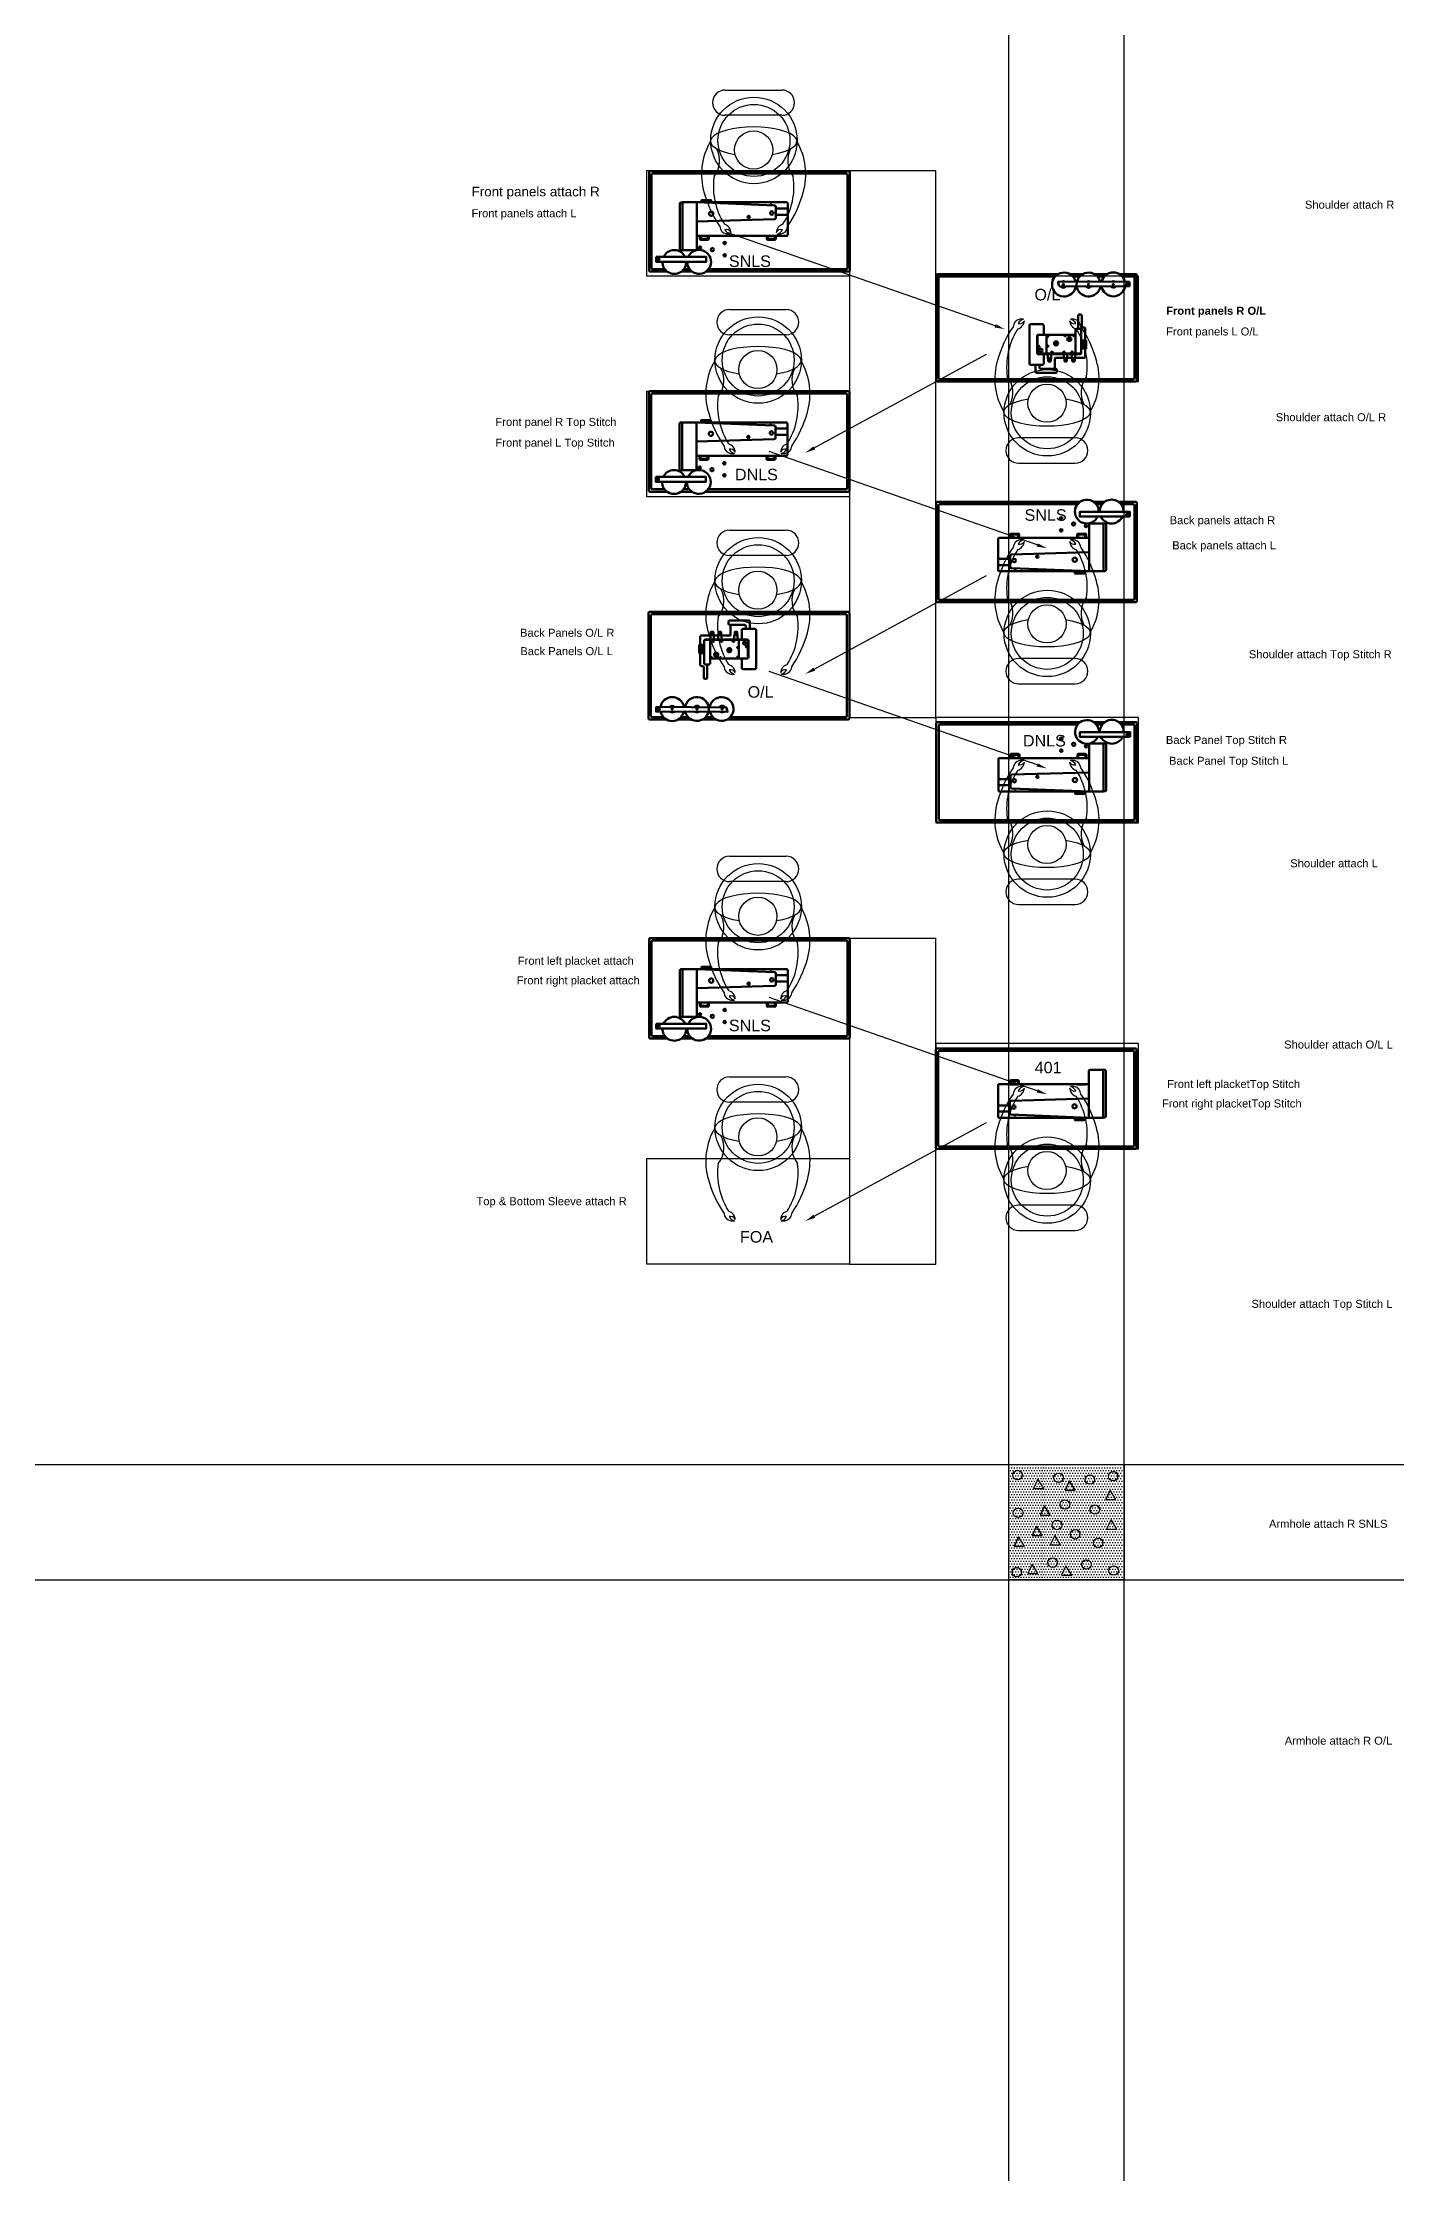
# Model space of a CAD drawing. Header units: feet. Extents: x 200 to 992, y 45 to 257.
# Drawn here: x 307.54 to 331.05, y 162.11 to 199.1 of the extents above; entities that cross this region are included whole.
import ezdxf

# ---------------------------------------------------------------- set-up
doc = ezdxf.new("R2010")
doc.units = ezdxf.units.FT
doc.header["$MEASUREMENT"] = 0
for name, color, linetype in [('401', 157, 'Continuous'), ('assembly operations', 80, 'Continuous'), ('beampillar', 80, 'Continuous'), ('hatch pillar', 20, 'Continuous'), ('machines', 21, 'Continuous'), ('ol mc', 190, 'Continuous'), ('prep side', 220, 'Continuous'), ('shank', 77, 'Continuous')]:
    doc.layers.add(name, color=color, linetype=linetype)
doc.styles.get("Standard").update_dxf_attribs({"font": 'arial.ttf'})

# ---------------------------------------------------------------- blocks, each defined once
blk = doc.blocks.new('Arrow')
at = {"linetype": 'ByBlock', "lineweight": -2}
blk.add_lwpolyline([(19.992, 74.917), (15.339, 76.537)], dxfattribs=at)
blk.add_solid([(20.002, 74.945), (20.162, 74.858), (19.982, 74.889)])
blk = doc.blocks.new('arrow 2')
at = {"linetype": 'ByBlock', "lineweight": -2}
blk.add_lwpolyline([(16.121, 72.812), (19.11, 74.436)], dxfattribs=at)
blk.add_solid([(16.136, 72.785), (15.963, 72.726), (16.107, 72.838)])
blk = doc.blocks.new('snls block')
at = {"layer": 'machines', "linetype": 'ByBlock', "lineweight": 100}
for p, q in [((54.586, 84.152), (54.586, 84.133)), ((54.586, 84.152), (54.605, 84.152)), ((54.607, 84.133), (54.605, 84.152)), ((54.888, 84.077), (54.681, 84.077)), ((54.889, 83.97), (54.681, 83.97)), ((53.361, 83.553), (53.361, 83.605)), ((53.361, 83.605), (53.517, 83.605)), ((53.378, 83.57), (53.378, 83.605)), ((53.501, 83.605), (53.501, 83.57)), ((53.517, 83.605), (53.517, 83.553)), ((54.524, 83.553), (54.524, 83.605)), ((54.524, 83.605), (54.681, 83.605)), ((54.541, 83.57), (54.541, 83.605)), ((54.664, 83.605), (54.664, 83.57)), ((54.681, 83.605), (54.681, 83.553)), ((53.497, 83.533), (53.382, 83.533)), ((53.48, 83.549), (53.398, 83.549)), ((54.66, 83.533), (54.545, 83.533)), ((54.643, 83.549), (54.562, 83.549))]:
    blk.add_line(p, q, dxfattribs=at)
for points in [[(53.469, 82.981), (55.947, 82.981, 0.414214), (55.968, 83.002), (55.968, 84.703, 0.414214), (55.947, 84.724), (52.502, 84.724, 0.414214), (52.482, 84.703), (52.482, 83.002, 0.414214), (52.502, 82.981), (52.798, 82.981)], [(53.513, 83.023), (55.905, 83.023, 0.414214), (55.926, 83.043), (55.926, 84.662, 0.414214), (55.905, 84.683), (52.544, 84.683, 0.414214), (52.523, 84.662), (52.523, 83.043, 0.414214), (52.544, 83.023), (52.755, 83.023)]]:
    blk.add_lwpolyline(points, format="xyb", dxfattribs=at)
for points in [[(53.063, 83.355), (53.037, 83.355, -0.414214), (53.016, 83.375), (53.016, 84.161, -0.414214), (53.037, 84.182), (53.063, 84.182)], [(53.312, 84.185), (53.063, 84.185), (53.063, 83.355), (53.291, 83.355, 0.414214), (53.312, 83.375)], [(53.312, 84.185), (54.661, 84.131, -0.402601), (54.681, 84.11), (54.681, 83.914, -0.405445), (54.661, 83.893), (53.312, 83.853)], [(53.312, 84.185), (54.868, 84.185, -0.414214), (54.889, 84.164), (54.889, 83.624, -0.414214), (54.868, 83.604), (53.312, 83.604)]]:
    blk.add_lwpolyline(points, format="xyb", close=True, dxfattribs=at)
for points in [[(53.557, 84.185), (53.392, 84.185), (53.392, 84.225), (53.557, 84.225)], [(53.505, 84.185), (53.404, 84.185), (53.404, 84.222), (53.505, 84.222)], [(52.603, 83.237), (53.474, 83.237), (53.474, 83.154), (52.603, 83.154)], [(52.603, 83.237), (53.474, 83.237), (53.474, 83.154), (52.603, 83.154)]]:
    blk.add_lwpolyline(points, close=True, dxfattribs=at)
for points in [[(53.042, 82.981), (53.23, 82.981)], [(53.085, 83.023), (53.186, 83.023)]]:
    blk.add_lwpolyline(points, dxfattribs=at)
for centre, radius in [((53.56, 83.986), 0.0369), ((54.613, 83.999), 0.0303), ((54.212, 83.931), 0.0196), ((52.644, 83.202), 0.0219), ((52.644, 83.202), 0.0219), ((53.366, 83.399), 0.0206), ((53.58, 83.365), 0.0285), ((53.796, 83.476), 0.0206), ((53.796, 83.267), 0.0206)]:
    blk.add_circle(centre, radius, dxfattribs=at)
for centre, radius, start, end in [((52.92, 83.149), 0.207, 25.1747, 154.8253), ((53.35, 83.151), 0.207, 179.1324, 155.4718), ((53.382, 83.553), 0.0208, 180, 270), ((53.398, 83.57), 0.0208, 180, 270), ((53.48, 83.57), 0.0208, 270, 0), ((53.497, 83.553), 0.0208, 270, 0), ((54.545, 83.553), 0.0208, 180, 270), ((54.562, 83.57), 0.0208, 180, 270), ((54.643, 83.57), 0.0208, 270, 0), ((54.66, 83.553), 0.0208, 270, 0), ((52.92, 83.149), 0.207, 178.5457, 1.4543)]:
    blk.add_arc(centre, radius, start, end, dxfattribs=at)
blk = doc.blocks.new('sewing line')
for p, q in [((-157.5673, 30.42612), (-156.0673, 30.42612)), ((-157.5673, 20.93604), (-156.0673, 20.93604)), ((-157.5673, 17.10604), (-157.5673, 11.44597)), ((-157.5673, 17.10456), (-156.0673, 17.10456)), ((-156.0673, 11.44597), (-156.0673, 17.10604)), ((-157.5673, 11.44597), (-156.0673, 11.44597))]:
    blk.add_line(p, q)
for points in [[(-159.72521, 31.82562), (-158.74091, 31.82562)], [(-158.74091, 31.38629), (-159.72521, 31.38629)], [(-157.5673, 30.42612), (-157.5673, 20.93604)], [(-156.0673, 20.93604), (-156.0673, 30.42612)], [(-159.65176, 28.01406), (-158.66746, 28.01406)], [(-158.66746, 27.57473), (-159.65176, 27.57473)], [(-153.64682, 25.78736), (-154.63112, 25.78736)], [(-154.63112, 25.34803), (-153.64682, 25.34803)], [(-159.65176, 24.18406), (-158.66746, 24.18406)], [(-158.66746, 23.74473), (-159.65176, 23.74473)], [(-153.64682, 21.95736), (-154.63112, 21.95736)], [(-154.63112, 21.51803), (-153.64682, 21.51803)], [(-159.65176, 18.52398), (-158.66746, 18.52398)], [(-153.64682, 18.12736), (-154.63112, 18.12736)], [(-158.66746, 18.08465), (-159.65176, 18.08465)], [(-154.63112, 17.68803), (-153.64682, 17.68803)], [(-159.65176, 14.69398), (-158.66746, 14.69398)], [(-158.66746, 14.25465), (-159.65176, 14.25465)], [(-153.64682, 12.46728), (-154.63112, 12.46728)], [(-154.63112, 12.02953), (-153.64682, 12.02953)]]:
    blk.add_lwpolyline(points)
for points in [[(-157.5673, 28.59604), (-161.08794, 28.59604), (-161.08794, 30.42612), (-157.5673, 30.42612)], [(-152.54667, 28.59604), (-156.0673, 28.59604), (-156.0673, 26.76597), (-152.54667, 26.76597)], [(-157.5673, 24.76604), (-161.08794, 24.76604), (-161.08794, 26.59612), (-157.5673, 26.59612)], [(-152.54667, 20.93604), (-156.0673, 20.93604), (-156.0673, 19.10597), (-152.54667, 19.10597)], [(-152.54667, 15.27597), (-156.0673, 15.27597), (-156.0673, 13.4459), (-152.54667, 13.4459)], [(-157.5673, 11.44597), (-161.08794, 11.44597), (-161.08794, 13.27604), (-157.5673, 13.27604)]]:
    blk.add_lwpolyline(points, close=True)
for centre, radius in [((-159.22691, 30.95003), 0.75), ((-159.22691, 30.95003), 0.625), ((-159.23179, 30.78485), 0.3314), ((-159.15346, 27.13847), 0.75), ((-159.15346, 27.13847), 0.625), ((-159.15834, 26.97329), 0.3314), ((-154.13282, 26.22361), 0.75), ((-154.13282, 26.22361), 0.625), ((-154.1377, 26.3888), 0.3314), ((-159.15346, 23.30847), 0.75), ((-159.15346, 23.30847), 0.625), ((-159.15834, 23.14329), 0.3314), ((-154.13282, 22.39361), 0.75), ((-154.13282, 22.39361), 0.625), ((-154.1377, 22.5588), 0.3314), ((-154.13282, 18.56361), 0.75), ((-154.13282, 18.56361), 0.625), ((-154.1377, 18.7288), 0.3314), ((-159.15346, 17.6484), 0.75), ((-159.15346, 17.6484), 0.625), ((-159.15834, 17.48321), 0.3314), ((-159.15346, 13.8184), 0.75), ((-159.15346, 13.8184), 0.625), ((-159.15834, 13.65321), 0.3314), ((-154.13282, 12.90354), 0.75), ((-154.13282, 12.90354), 0.625), ((-154.1377, 13.06873), 0.3314)]:
    blk.add_circle(centre, radius)
for centre, radius, start, end in [((-159.72521, 31.60595), 0.21966, 90, 270), ((-158.74091, 31.60595), 0.21966, 270, 90), ((-159.00828, 30.36304), 1.12909, 149.566063, 196.497517), ((-160.26312, 30.60046), 0.44097, 321.008421, 27.632528), ((-158.20046, 30.60046), 0.44097, 152.367472, 218.991579), ((-159.45531, 30.36304), 1.12909, 343.502483, 30.433937), ((-158.23018, 30.54625), 1.92771, 195.151137, 214.435473), ((-158.70072, 30.1545), 1.23125, 172.133942, 212.405248), ((-159.76287, 30.1545), 1.23125, 327.594752, 7.866058), ((-160.2334, 30.54625), 1.92771, 325.564527, 344.848863), ((-159.67969, 29.46695), 0.14081, 184.390124, 259.877496), ((-159.78404, 29.34014), 0.16061, 4.787406, 74.171118), ((-159.70442, 29.31508), 0.08916, 25.560009, 106.981091), ((-159.60063, 29.46799), 0.1464, 207.518809, 255.319703), ((-159.64999, 30.0451), 0.71883, 265.65598, 270.977476), ((-158.67954, 29.34014), 0.16061, 105.828882, 175.212594), ((-158.75916, 29.31508), 0.08916, 73.018909, 154.439991), ((-158.86296, 29.46799), 0.1464, 284.680297, 332.481191), ((-158.8136, 30.0451), 0.71883, 269.022524, 274.34402), ((-158.78389, 29.46695), 0.14081, 280.122504, 355.609876), ((-159.65176, 27.79439), 0.21966, 90, 270), ((-158.66746, 27.79439), 0.21966, 270, 90), ((-154.5856, 27.7067), 0.14081, 100.122504, 175.609876), ((-154.68995, 27.8335), 0.16061, 285.828882, 355.212594), ((-154.50654, 27.70566), 0.1464, 104.680297, 152.481191), ((-154.61033, 27.85857), 0.08916, 253.018909, 334.439991), ((-154.5559, 27.12855), 0.71883, 89.022524, 94.34402), ((-153.66507, 27.85857), 0.08916, 205.560009, 286.981091), ((-153.58545, 27.8335), 0.16061, 184.787406, 254.171118), ((-153.7195, 27.12855), 0.71883, 85.65598, 90.977476), ((-153.76887, 27.70566), 0.1464, 27.518809, 75.319703), ((-153.6898, 27.7067), 0.14081, 4.390124, 79.877496), ((-153.13609, 26.6274), 1.92771, 145.564527, 164.848863), ((-153.60663, 27.01915), 1.23125, 147.594752, 187.866058), ((-154.66878, 27.01915), 1.23125, 352.133942, 32.405248), ((-155.13931, 26.6274), 1.92771, 15.151137, 34.435473), ((-158.93482, 26.55148), 1.12909, 149.566063, 196.497517), ((-159.38185, 26.55148), 1.12909, 343.502483, 30.433937), ((-153.91419, 26.81061), 1.12909, 163.502483, 210.433937), ((-154.36122, 26.81061), 1.12909, 329.566063, 16.497517), ((-160.18967, 26.7889), 0.44097, 321.008421, 27.632528), ((-158.12701, 26.7889), 0.44097, 152.367472, 218.991579), ((-155.16903, 26.57318), 0.44097, 332.367472, 38.991579), ((-153.10637, 26.57318), 0.44097, 141.008421, 207.632528), ((-158.62726, 26.34293), 1.23125, 172.133942, 212.405248), ((-159.68941, 26.34293), 1.23125, 327.594752, 7.866058), ((-158.15673, 26.73468), 1.92771, 195.151137, 214.435473), ((-160.15995, 26.73468), 1.92771, 325.564527, 344.848863), ((-159.60623, 25.65539), 0.14081, 184.390124, 259.877496), ((-159.71059, 25.52858), 0.16061, 4.787406, 74.171118), ((-159.63097, 25.50352), 0.08916, 25.560009, 106.981091), ((-159.52717, 25.65643), 0.1464, 207.518809, 255.319703), ((-158.60608, 25.52858), 0.16061, 105.828882, 175.212594), ((-158.68571, 25.50352), 0.08916, 73.018909, 154.439991), ((-158.7895, 25.65643), 0.1464, 284.680297, 332.481191), ((-158.71044, 25.65539), 0.14081, 280.122504, 355.609876), ((-154.63112, 25.56769), 0.21966, 90, 270), ((-153.64682, 25.56769), 0.21966, 270, 90), ((-159.57653, 26.23354), 0.71883, 265.65598, 270.977476), ((-158.74014, 26.23354), 0.71883, 269.022524, 274.34402), ((-159.65176, 23.96439), 0.21966, 90, 270), ((-158.66746, 23.96439), 0.21966, 270, 90), ((-153.13609, 22.7974), 1.92771, 145.564527, 164.848863), ((-153.60663, 23.18915), 1.23125, 147.594752, 187.866058), ((-154.5856, 23.8767), 0.14081, 100.122504, 175.609876), ((-154.68995, 24.0035), 0.16061, 285.828882, 355.212594), ((-154.50654, 23.87566), 0.1464, 104.680297, 152.481191), ((-154.61033, 24.02857), 0.08916, 253.018909, 334.439991), ((-154.5559, 23.29855), 0.71883, 89.022524, 94.34402), ((-153.66507, 24.02857), 0.08916, 205.560009, 286.981091), ((-153.58545, 24.0035), 0.16061, 184.787406, 254.171118), ((-153.7195, 23.29855), 0.71883, 85.65598, 90.977476), ((-153.76887, 23.87566), 0.1464, 27.518809, 75.319703), ((-153.6898, 23.8767), 0.14081, 4.390124, 79.877496), ((-154.66878, 23.18915), 1.23125, 352.133942, 32.405248), ((-155.13931, 22.7974), 1.92771, 15.151137, 34.435473), ((-158.93482, 22.72148), 1.12909, 149.566063, 196.497517), ((-160.18967, 22.9589), 0.44097, 321.008421, 27.632528), ((-158.12701, 22.9589), 0.44097, 152.367472, 218.991579), ((-159.38185, 22.72148), 1.12909, 343.502483, 30.433937), ((-153.91419, 22.98061), 1.12909, 163.502483, 210.433937), ((-155.16903, 22.74318), 0.44097, 332.367472, 38.991579), ((-153.10637, 22.74318), 0.44097, 141.008421, 207.632528), ((-154.36122, 22.98061), 1.12909, 329.566063, 16.497517), ((-158.62726, 22.51293), 1.23125, 172.133942, 212.405248), ((-159.68941, 22.51293), 1.23125, 327.594752, 7.866058), ((-158.15673, 22.90468), 1.92771, 195.151137, 214.435473), ((-160.15995, 22.90468), 1.92771, 325.564527, 344.848863), ((-159.71059, 21.69858), 0.16061, 4.787406, 74.171118), ((-158.60608, 21.69858), 0.16061, 105.828882, 175.212594), ((-154.63112, 21.73769), 0.21966, 90, 270), ((-153.64682, 21.73769), 0.21966, 270, 90), ((-159.60623, 21.82539), 0.14081, 184.390124, 259.877496), ((-159.63097, 21.67352), 0.08916, 25.560009, 106.981091), ((-159.52717, 21.82643), 0.1464, 207.518809, 255.319703), ((-159.57653, 22.40354), 0.71883, 265.65598, 270.977476), ((-158.68571, 21.67352), 0.08916, 73.018909, 154.439991), ((-158.7895, 21.82643), 0.1464, 284.680297, 332.481191), ((-158.74014, 22.40354), 0.71883, 269.022524, 274.34402), ((-158.71044, 21.82539), 0.14081, 280.122504, 355.609876), ((-153.13609, 18.9674), 1.92771, 145.564527, 164.848863), ((-153.60663, 19.35915), 1.23125, 147.594752, 187.866058), ((-154.5856, 20.0467), 0.14081, 100.122504, 175.609876), ((-154.68995, 20.1735), 0.16061, 285.828882, 355.212594), ((-154.50654, 20.04566), 0.1464, 104.680297, 152.481191), ((-154.61033, 20.19857), 0.08916, 253.018909, 334.439991), ((-154.5559, 19.46855), 0.71883, 89.022524, 94.34402), ((-153.66507, 20.19857), 0.08916, 205.560009, 286.981091), ((-153.58545, 20.1735), 0.16061, 184.787406, 254.171118), ((-153.7195, 19.46855), 0.71883, 85.65598, 90.977476), ((-153.76887, 20.04566), 0.1464, 27.518809, 75.319703), ((-153.6898, 20.0467), 0.14081, 4.390124, 79.877496), ((-154.66878, 19.35915), 1.23125, 352.133942, 32.405248), ((-155.13931, 18.9674), 1.92771, 15.151137, 34.435473), ((-153.91419, 19.15061), 1.12909, 163.502483, 210.433937), ((-154.36122, 19.15061), 1.12909, 329.566063, 16.497517), ((-155.16903, 18.91318), 0.44097, 332.367472, 38.991579), ((-153.10637, 18.91318), 0.44097, 141.008421, 207.632528), ((-159.65176, 18.30432), 0.21966, 90, 270), ((-158.66746, 18.30432), 0.21966, 270, 90), ((-154.63112, 17.90769), 0.21966, 90, 270), ((-153.64682, 17.90769), 0.21966, 270, 90), ((-158.93482, 17.0614), 1.12909, 149.566063, 196.497517), ((-160.18967, 17.29883), 0.44097, 321.008421, 27.632528), ((-158.12701, 17.29883), 0.44097, 152.367472, 218.991579), ((-159.38185, 17.0614), 1.12909, 343.502483, 30.433937), ((-158.62726, 16.85286), 1.23125, 172.133942, 212.405248), ((-159.68941, 16.85286), 1.23125, 327.594752, 7.866058), ((-158.15673, 17.24461), 1.92771, 195.151137, 214.435473), ((-160.15995, 17.24461), 1.92771, 325.564527, 344.848863), ((-159.60623, 16.16531), 0.14081, 184.390124, 259.877496), ((-159.71059, 16.03851), 0.16061, 4.787406, 74.171118), ((-159.63097, 16.01344), 0.08916, 25.560009, 106.981091), ((-159.52717, 16.16635), 0.1464, 207.518809, 255.319703), ((-159.57653, 16.74346), 0.71883, 265.65598, 270.977476), ((-158.60608, 16.03851), 0.16061, 105.828882, 175.212594), ((-158.68571, 16.01344), 0.08916, 73.018909, 154.439991), ((-158.7895, 16.16635), 0.1464, 284.680297, 332.481191), ((-158.74014, 16.74346), 0.71883, 269.022524, 274.34402), ((-158.71044, 16.16531), 0.14081, 280.122504, 355.609876), ((-159.65176, 14.47432), 0.21966, 90, 270), ((-158.66746, 14.47432), 0.21966, 270, 90), ((-154.5856, 14.38662), 0.14081, 100.122504, 175.609876), ((-154.68995, 14.51343), 0.16061, 285.828882, 355.212594), ((-154.50654, 14.38558), 0.1464, 104.680297, 152.481191), ((-154.61033, 14.53849), 0.08916, 253.018909, 334.439991), ((-154.5559, 13.80847), 0.71883, 89.022524, 94.34402), ((-153.66507, 14.53849), 0.08916, 205.560009, 286.981091), ((-153.58545, 14.51343), 0.16061, 184.787406, 254.171118), ((-153.7195, 13.80847), 0.71883, 85.65598, 90.977476), ((-153.76887, 14.38558), 0.1464, 27.518809, 75.319703), ((-153.6898, 14.38662), 0.14081, 4.390124, 79.877496), ((-153.13609, 13.30733), 1.92771, 145.564527, 164.848863), ((-153.60663, 13.69908), 1.23125, 147.594752, 187.866058), ((-154.66878, 13.69908), 1.23125, 352.133942, 32.405248), ((-155.13931, 13.30733), 1.92771, 15.151137, 34.435473), ((-158.93482, 13.2314), 1.12909, 149.566063, 196.497517), ((-159.38185, 13.2314), 1.12909, 343.502483, 30.433937), ((-153.91419, 13.49053), 1.12909, 163.502483, 210.433937), ((-154.36122, 13.49053), 1.12909, 329.566063, 16.497517), ((-160.18967, 13.46883), 0.44097, 321.008421, 27.632528), ((-158.12701, 13.46883), 0.44097, 152.367472, 218.991579), ((-155.16903, 13.25311), 0.44097, 332.367472, 38.991579), ((-153.10637, 13.25311), 0.44097, 141.008421, 207.632528), ((-158.62726, 13.02286), 1.23125, 172.133942, 212.405248), ((-159.68941, 13.02286), 1.23125, 327.594752, 7.866058), ((-158.15673, 13.41461), 1.92771, 195.151137, 214.435473), ((-160.15995, 13.41461), 1.92771, 325.564527, 344.848863), ((-159.60623, 12.33531), 0.14081, 184.390124, 259.877496), ((-159.71059, 12.20851), 0.16061, 4.787406, 74.171118), ((-159.63097, 12.18344), 0.08916, 25.560009, 106.981091), ((-159.52717, 12.33635), 0.1464, 207.518809, 255.319703), ((-158.60608, 12.20851), 0.16061, 105.828882, 175.212594), ((-158.68571, 12.18344), 0.08916, 73.018909, 154.439991), ((-158.7895, 12.33635), 0.1464, 284.680297, 332.481191), ((-158.71044, 12.33531), 0.14081, 280.122504, 355.609876), ((-154.63112, 12.2492), 0.21966, 90, 270), ((-153.64682, 12.2492), 0.21966, 270, 90), ((-159.57653, 12.91346), 0.71883, 265.65598, 270.977476), ((-158.74014, 12.91346), 0.71883, 269.022524, 274.34402)]:
    blk.add_arc(centre, radius, start, end)
for centre in [(-159.23179, 30.93497), (-159.15834, 27.12341), (-159.15834, 23.29341), (-159.15834, 17.63334), (-159.15834, 13.80334)]:
    blk.add_ellipse(centre, major_axis=(-0.75, 0), ratio=0.33333333, start_param=2.01554376, end_param=7.4092342)
at = {"extrusion": (0, 0, -1)}
for centre in [(-154.1377, 26.23867), (-154.1377, 22.40867), (-154.1377, 18.57867), (-154.1377, 12.9186)]:
    blk.add_ellipse(centre, major_axis=(-0.75, 0), ratio=0.33333333, start_param=2.01554376, end_param=7.4092342, dxfattribs=at)
at = {"layer": '401', "linetype": 'ByBlock', "lineweight": 100}
for p, q in [((-154.78044, 14.56539), (-154.78044, 14.61661)), ((-154.62411, 14.56539), (-154.78044, 14.56539)), ((-154.76384, 14.56539), (-154.76384, 14.60001)), ((-154.75969, 14.63736), (-154.64486, 14.63736)), ((-154.74309, 14.62076), (-154.66146, 14.62076)), ((-154.64071, 14.60001), (-154.64071, 14.56539)), ((-154.62411, 14.61661), (-154.62411, 14.56539)), ((-153.4609, 14.56539), (-153.61723, 14.56539)), ((-154.98915, 14.19961), (-154.7808, 14.19961)), ((-154.98824, 14.0934), (-154.7808, 14.0934)), ((-154.70701, 14.03677), (-154.70438, 14.01842)), ((-154.68557, 14.01842), (-154.70438, 14.01842)), ((-154.68557, 14.01842), (-154.68557, 14.03677))]:
    blk.add_line(p, q, dxfattribs=at)
for points in [[(-153.56862, 15.1889), (-156.04655, 15.1889, 0.41421356), (-156.0673, 15.16815), (-156.0673, 13.46665, 0.41421356), (-156.04655, 13.4459), (-152.60205, 13.4459, 0.41421356), (-152.5813, 13.46665), (-152.5813, 15.16815, 0.41421356), (-152.60205, 15.1889), (-153.56862, 15.1889)], [(-153.6124, 15.1474), (-156.00505, 15.1474, 0.41421356), (-156.0258, 15.12665), (-156.0258, 13.50815, 0.41421356), (-156.00505, 13.4874), (-152.64355, 13.4874, 0.41421356), (-152.6228, 13.50815), (-152.6228, 15.12665, 0.41421356), (-152.64355, 15.1474), (-153.6124, 15.1474)]]:
    blk.add_lwpolyline(points, format="xyb", dxfattribs=at)
for points in [[(-153.4113, 13.9854), (-153.1623, 13.9854), (-153.1623, 14.8154), (-153.39055, 14.8154, 0.41421356), (-153.4113, 14.79465)], [(-153.1623, 14.8154), (-153.13636, 14.8154, -0.41421356), (-153.11561, 14.79465), (-153.11561, 14.00862, -0.41421356), (-153.13636, 13.98787), (-153.1623, 13.98787)], [(-153.4113, 13.9854), (-154.96755, 13.9854, -0.41421356), (-154.9883, 14.00615), (-154.9883, 14.54565, -0.41421356), (-154.96755, 14.5664), (-153.4113, 14.5664)], [(-153.4113, 13.9854), (-154.76088, 14.03915, -0.4026014), (-154.7808, 14.05988), (-154.7808, 14.25612, -0.40544502), (-154.76067, 14.27686), (-153.4113, 14.3174)]]:
    blk.add_lwpolyline(points, format="xyb", close=True, dxfattribs=at)
for points in [[(-153.65673, 13.98486), (-153.49138, 13.98486), (-153.49138, 13.94508), (-153.65673, 13.94508)], [(-153.60468, 13.98486), (-153.50363, 13.98486), (-153.50363, 13.94814), (-153.60468, 13.94814)]]:
    blk.add_lwpolyline(points, close=True, dxfattribs=at)
for centre, radius in [((-154.71313, 14.17148), 0.0303), ((-153.65979, 14.18372), 0.03686)]:
    blk.add_circle(centre, radius, dxfattribs=at)
for centre, start, end in [((-154.75969, 14.61661), 90, 180), ((-154.74309, 14.60001), 90, 180), ((-154.66146, 14.60001), 0, 90), ((-154.64486, 14.61661), 0, 90)]:
    blk.add_arc(centre, 0.02075, start, end, dxfattribs=at)
at = {"layer": 'ol mc', "linetype": 'ByBlock', "lineweight": 100}
for p, q in [((-156.06228, 28.61053), (-156.06228, 26.78453)), ((-153.94351, 28.63128), (-156.04153, 28.63128)), ((-156.02078, 28.56903), (-156.02078, 26.82603)), ((-153.99617, 28.58978), (-156.00003, 28.58978)), ((-153.92798, 28.42306), (-153.94655, 28.49898)), ((-153.94655, 28.49898), (-152.70625, 28.49574)), ((-153.5145, 28.63128), (-153.74267, 28.63128)), ((-153.56784, 28.58978), (-153.69001, 28.58978)), ((-153.08878, 28.63128), (-153.31641, 28.63128)), ((-153.14025, 28.58978), (-153.26307, 28.58978)), ((-152.59703, 28.63128), (-152.88307, 28.63128)), ((-152.63853, 28.58978), (-152.8316, 28.58978)), ((-152.70625, 28.49574), (-152.70625, 28.41274)), ((-152.61778, 28.26183), (-152.61778, 28.56903)), ((-152.57628, 28.21798), (-152.57628, 28.61053)), ((-152.70625, 28.41274), (-153.92798, 28.42306)), ((-152.61778, 27.50459), (-152.61778, 28.26183)), ((-152.57628, 28.21798), (-152.57628, 27.54713)), ((-154.21585, 27.7608), (-154.42335, 27.7608)), ((-153.59572, 27.67934), (-153.59572, 27.90763)), ((-153.57497, 27.92838), (-153.55548, 27.92838)), ((-153.53473, 27.90763), (-153.53473, 27.72388)), ((-154.4441, 27.74005), (-154.4441, 27.07605)), ((-154.3093, 27.5533), (-154.3093, 27.2628)), ((-154.301, 27.5699), (-154.301, 27.2462)), ((-153.6453, 27.57405), (-154.28855, 27.57405)), ((-154.1951, 27.57405), (-154.1951, 27.74005)), ((-154.1433, 27.57405), (-154.1433, 27.24205)), ((-154.1433, 27.56062), (-154.12445, 27.56062)), ((-154.1433, 27.53778), (-154.1433, 27.56062)), ((-154.12445, 27.53778), (-154.1433, 27.53778)), ((-154.1433, 27.39074), (-154.12445, 27.39074)), ((-154.1433, 27.3679), (-154.1433, 27.39074)), ((-154.11615, 27.55232), (-154.11615, 27.54608)), ((-154.11615, 27.38244), (-154.11615, 27.3762)), ((-153.83602, 27.57405), (-153.80887, 27.57405)), ((-153.83602, 27.55951), (-153.83602, 27.57405)), ((-153.81717, 27.55121), (-153.82772, 27.55121)), ((-153.80887, 27.57405), (-153.80887, 27.55951)), ((-153.68224, 27.57405), (-153.65509, 27.57405)), ((-153.68224, 27.55951), (-153.68224, 27.57405)), ((-153.66339, 27.55121), (-153.67394, 27.55121)), ((-153.65509, 27.57405), (-153.65509, 27.55951)), ((-153.6453, 27.24205), (-153.6453, 27.65859)), ((-153.6453, 27.24205), (-153.6453, 27.57405)), ((-153.62455, 27.67934), (-153.56209, 27.67934)), ((-153.54134, 27.65859), (-153.54134, 27.2628)), ((-153.54134, 27.47788), (-153.46289, 27.47788)), ((-153.54134, 27.33822), (-153.54134, 27.47788)), ((-153.51398, 27.70313), (-153.4945, 27.70313)), ((-153.50765, 27.45641), (-153.49105, 27.45641)), ((-153.50758, 27.44428), (-153.49098, 27.44428)), ((-153.50758, 27.43122), (-153.49098, 27.43122)), ((-153.50758, 27.42002), (-153.49098, 27.42002)), ((-153.50754, 27.47788), (-153.50754, 27.33822)), ((-153.50754, 27.47788), (-153.49094, 27.47788)), ((-153.50718, 27.46854), (-153.49058, 27.46854)), ((-153.50718, 27.40789), (-153.49058, 27.40789)), ((-153.50718, 27.39623), (-153.49058, 27.39623)), ((-153.50718, 27.38596), (-153.49058, 27.38596)), ((-153.50718, 27.37523), (-153.49058, 27.37523)), ((-153.49094, 27.47788), (-153.49094, 27.33822)), ((-153.47375, 27.68238), (-153.47375, 27.47788)), ((-153.45459, 27.46958), (-153.45459, 27.34652)), ((-152.61778, 26.82603), (-152.61778, 27.50459)), ((-152.57628, 26.78453), (-152.57628, 27.54713)), ((-154.42335, 27.0553), (-154.21585, 27.0553)), ((-154.33635, 26.9364), (-154.33635, 27.0553)), ((-154.301, 27.25035), (-153.6453, 27.25035)), ((-154.28855, 27.24205), (-153.6453, 27.24205)), ((-154.2651, 27.0553), (-154.2651, 27.00863)), ((-154.25614, 27.0553), (-154.21585, 27.0553)), ((-154.1951, 27.07605), (-154.1951, 27.24205)), ((-154.1951, 27.24205), (-153.87538, 27.24205)), ((-154.12445, 27.3679), (-154.1433, 27.3679)), ((-154.12288, 27.16218), (-154.12288, 27.24205)), ((-154.12288, 27.24205), (-154.06504, 27.24205)), ((-154.12288, 27.24205), (-154.12288, 27.24205)), ((-154.12288, 27.24205), (-154.12288, 27.24099)), ((-154.12288, 27.24099), (-154.12288, 27.24205)), ((-154.12288, 27.24099), (-154.12288, 27.24099)), ((-154.12288, 27.17048), (-154.06504, 27.17048)), ((-154.12288, 27.16218), (-154.06504, 27.16218)), ((-154.11506, 27.16218), (-154.07116, 27.16218)), ((-154.11506, 27.11204), (-154.11506, 27.16218)), ((-154.07116, 27.11204), (-154.11506, 27.11204)), ((-154.10782, 27.16218), (-154.10782, 27.11204)), ((-154.10004, 27.16218), (-154.10004, 27.11204)), ((-154.09197, 27.16218), (-154.09197, 27.11204)), ((-154.0839, 27.16218), (-154.0839, 27.11204)), ((-154.07672, 27.16218), (-154.07672, 27.11204)), ((-154.07116, 27.16218), (-154.07116, 27.11204)), ((-154.06504, 27.24205), (-154.06504, 27.16218)), ((-153.99921, 27.15494), (-153.99921, 27.16739)), ((-153.99921, 27.15494), (-153.99921, 26.98788)), ((-153.98792, 27.17569), (-153.99091, 27.17569)), ((-153.93009, 27.17569), (-153.98792, 27.17569)), ((-153.84333, 27.17569), (-153.93009, 27.17569)), ((-153.84333, 27.16218), (-153.84333, 27.24205)), ((-153.84333, 27.24205), (-153.7855, 27.24205)), ((-153.84333, 27.17048), (-153.7855, 27.17048)), ((-153.84333, 27.16218), (-153.7855, 27.16218)), ((-153.83636, 27.16218), (-153.79246, 27.16218)), ((-153.83636, 27.11204), (-153.83636, 27.16218)), ((-153.79246, 27.11204), (-153.83636, 27.11204)), ((-153.82919, 27.16218), (-153.82919, 27.11204)), ((-153.82201, 27.16218), (-153.82201, 27.11204)), ((-153.81514, 27.16218), (-153.81514, 27.11204)), ((-153.80856, 27.16218), (-153.80856, 27.11204)), ((-153.80079, 27.16218), (-153.80079, 27.11204)), ((-153.79246, 27.16218), (-153.79246, 27.11204)), ((-153.7855, 27.24205), (-153.7855, 27.16218)), ((-153.70838, 27.17569), (-153.7855, 27.17569)), ((-153.7855, 27.17569), (-153.70838, 27.17569)), ((-153.70838, 27.17569), (-153.76108, 27.17569)), ((-153.70838, 27.16218), (-153.70838, 27.24205)), ((-153.70838, 27.24205), (-153.65055, 27.24205)), ((-153.70838, 27.17048), (-153.65055, 27.17048)), ((-153.70838, 27.16218), (-153.65055, 27.16218)), ((-153.70081, 27.16218), (-153.65691, 27.16218)), ((-153.70081, 27.11204), (-153.70081, 27.16218)), ((-153.65691, 27.11204), (-153.70081, 27.11204)), ((-153.69258, 27.16218), (-153.69258, 27.11204)), ((-153.68338, 27.16218), (-153.68338, 27.11204)), ((-153.67467, 27.16218), (-153.67467, 27.11204)), ((-153.66595, 27.16218), (-153.66595, 27.11204)), ((-153.65691, 27.16218), (-153.65691, 27.11204)), ((-153.65055, 27.24205), (-153.65055, 27.16218)), ((-153.60961, 27.17569), (-153.65055, 27.17569)), ((-153.56209, 27.25035), (-153.6453, 27.25035)), ((-153.56209, 27.24205), (-153.6453, 27.24205)), ((-153.58022, 27.17569), (-153.60961, 27.17569)), ((-153.4945, 27.17569), (-153.58022, 27.17569)), ((-153.46289, 27.33822), (-153.54134, 27.33822)), ((-153.50671, 27.36403), (-153.49011, 27.36403)), ((-153.50671, 27.35284), (-153.49011, 27.35284)), ((-153.50671, 27.34397), (-153.49011, 27.34397)), ((-153.47375, 27.33822), (-153.47375, 27.19644)), ((-156.04153, 26.76378), (-152.59703, 26.76378)), ((-156.00003, 26.80528), (-152.63853, 26.80528)), ((-154.05063, 26.91565), (-154.3156, 26.91565)), ((-154.24435, 26.98788), (-153.9865, 26.98788)), ((-153.9865, 26.91565), (-154.05063, 26.91565)), ((-153.96575, 26.96713), (-153.96575, 26.9364)), ((-160.09108, 21.87189), (-160.09108, 22.26769)), ((-160.07033, 22.28844), (-159.98712, 22.28844)), ((-160.07033, 22.28014), (-159.98712, 22.28014)), ((-160.0522, 22.3548), (-160.02281, 22.3548)), ((-160.02281, 22.3548), (-159.98187, 22.3548)), ((-159.34387, 22.28844), (-159.98712, 22.28844)), ((-159.98712, 22.28844), (-159.98712, 21.95644)), ((-159.98712, 22.28844), (-159.98712, 21.87189)), ((-159.33142, 22.28014), (-159.98712, 22.28014)), ((-159.92404, 22.3683), (-159.98187, 22.3683)), ((-159.92404, 22.36), (-159.98187, 22.36)), ((-159.96647, 22.3683), (-159.96647, 22.41844)), ((-159.95776, 22.3683), (-159.95776, 22.41844)), ((-159.94904, 22.3683), (-159.94904, 22.41844)), ((-159.93984, 22.3683), (-159.93984, 22.41844)), ((-159.84692, 22.3548), (-159.92404, 22.3548)), ((-159.78909, 22.3683), (-159.84692, 22.3683)), ((-159.78909, 22.36), (-159.84692, 22.36)), ((-159.83163, 22.3683), (-159.83163, 22.41844)), ((-159.82386, 22.3683), (-159.82386, 22.41844)), ((-159.81728, 22.3683), (-159.81728, 22.41844)), ((-159.81041, 22.3683), (-159.81041, 22.41844)), ((-159.80323, 22.3683), (-159.80323, 22.41844)), ((-159.70233, 22.3548), (-159.6445, 22.3548)), ((-159.6445, 22.3548), (-159.64151, 22.3548)), ((-159.63321, 22.37555), (-159.63321, 22.3631)), ((-159.50955, 22.3683), (-159.56738, 22.3683)), ((-159.50955, 22.36), (-159.56738, 22.36)), ((-159.5557, 22.3683), (-159.5557, 22.41844)), ((-159.54852, 22.3683), (-159.54852, 22.41844)), ((-159.54045, 22.3683), (-159.54045, 22.41844)), ((-159.53238, 22.3683), (-159.53238, 22.41844)), ((-159.52461, 22.3683), (-159.52461, 22.41844)), ((-159.48912, 21.95644), (-159.48912, 22.28844)), ((-159.33142, 21.96059), (-159.33142, 22.28429)), ((-159.32312, 21.97719), (-159.32312, 22.26769)), ((-161.05614, 21.31251), (-161.05614, 21.98336)), ((-161.01464, 22.02589), (-161.01464, 21.26865)), ((-160.12571, 22.18652), (-160.14231, 22.18652)), ((-160.12571, 22.17765), (-160.14231, 22.17765)), ((-160.12571, 22.16645), (-160.14231, 22.16645)), ((-160.12524, 22.15526), (-160.14184, 22.15526)), ((-160.12524, 22.14452), (-160.14184, 22.14452)), ((-160.12524, 22.13426), (-160.14184, 22.13426)), ((-160.12524, 22.1226), (-160.14184, 22.1226)), ((-160.12524, 22.06194), (-160.14184, 22.06194)), ((-160.14148, 22.05261), (-160.14148, 22.19226)), ((-160.12488, 22.05261), (-160.14148, 22.05261)), ((-160.12484, 22.11046), (-160.14144, 22.11046)), ((-160.12484, 22.09927), (-160.14144, 22.09927)), ((-160.12484, 22.0862), (-160.14144, 22.0862)), ((-160.12477, 22.07407), (-160.14137, 22.07407)), ((-160.12488, 22.05261), (-160.12488, 22.19226)), ((-160.00787, 21.85114), (-160.07033, 21.85114)), ((-159.98712, 21.95644), (-159.34387, 21.95644))]:
    blk.add_line(p, q, dxfattribs=at)
for points in [[(-159.68891, 20.89921), (-157.59089, 20.89921, 0.41421356), (-157.57014, 20.91996), (-157.57014, 22.74596, 0.41421356), (-157.59089, 22.76671), (-161.03539, 22.76671, 0.41421356), (-161.05614, 22.74596), (-161.05614, 21.98336)], [(-159.63625, 20.94071), (-157.63239, 20.94071, 0.41421356), (-157.61164, 20.96146), (-157.61164, 22.70446, 0.41421356), (-157.63239, 22.72521), (-160.99389, 22.72521, 0.41421356), (-161.01464, 22.70446), (-161.01464, 22.02589)], [(-159.36732, 22.47519), (-159.36732, 22.52185, 0.41421356), (-159.38807, 22.5426), (-159.64592, 22.5426, -0.41421356), (-159.66667, 22.56335), (-159.66667, 22.59409, -0.41421356), (-159.64592, 22.61484), (-159.58179, 22.61484)], [(-159.58179, 22.61484), (-159.31682, 22.61484, -0.41421356), (-159.29607, 22.59409), (-159.29607, 22.47519)], [(-160.15867, 22.19226), (-160.15867, 22.33405, -0.41421356), (-160.13792, 22.3548), (-160.0522, 22.3548)], [(-159.37629, 22.47519), (-159.41657, 22.47519, 0.41421356), (-159.43732, 22.45444), (-159.43732, 22.28844), (-159.75704, 22.28844)], [(-159.43732, 21.95644), (-159.43732, 21.79044, 0.41421356), (-159.41657, 21.76969), (-159.20907, 21.76969, 0.41421356), (-159.18832, 21.79044), (-159.18832, 22.45444, 0.41421356), (-159.20907, 22.47519), (-159.41657, 22.47519)], [(-160.11844, 21.82736), (-160.13792, 21.82736, -0.41421356), (-160.15867, 21.84811), (-160.15867, 22.05261)], [(-160.0367, 21.85114), (-160.0367, 21.62285, -0.41421356), (-160.05745, 21.6021), (-160.07694, 21.6021, -0.41421356), (-160.09769, 21.62285), (-160.09769, 21.80661)], [(-161.05614, 21.31251), (-161.05614, 20.91996, 0.41421356), (-161.03539, 20.89921), (-160.74935, 20.89921)], [(-161.01464, 21.26865), (-161.01464, 20.96146, 0.41421356), (-160.99389, 20.94071), (-160.80082, 20.94071)]]:
    blk.add_lwpolyline(points, format="xyb", dxfattribs=at)
for points in [[(-159.92404, 22.3683), (-159.92404, 22.28844), (-159.98187, 22.28844), (-159.98187, 22.3683)], [(-159.92404, 22.3548), (-159.87134, 22.3548)], [(-159.92404, 22.3548), (-159.84692, 22.3548)], [(-159.78909, 22.3683), (-159.78909, 22.28844), (-159.84692, 22.28844), (-159.84692, 22.3683)], [(-159.78909, 22.3548), (-159.70233, 22.3548)], [(-159.63321, 22.37555), (-159.63321, 22.5426)], [(-159.50955, 22.3683), (-159.50955, 22.28844), (-159.56738, 22.28844), (-159.56738, 22.3683)], [(-160.54364, 20.89921), (-160.31601, 20.89921)], [(-160.49217, 20.94071), (-160.36936, 20.94071)], [(-160.11793, 20.89921), (-159.88975, 20.89921)], [(-160.06458, 20.94071), (-159.94241, 20.94071)]]:
    blk.add_lwpolyline(points, dxfattribs=at)
for points in [[(-159.93161, 22.3683), (-159.97551, 22.3683), (-159.97551, 22.41844), (-159.93161, 22.41844)], [(-159.79606, 22.3683), (-159.83996, 22.3683), (-159.83996, 22.41844), (-159.79606, 22.41844)], [(-159.51736, 22.3683), (-159.56126, 22.3683), (-159.56126, 22.41844), (-159.51736, 22.41844)], [(-159.50955, 22.28844), (-159.50955, 22.28844), (-159.50955, 22.28949), (-159.50955, 22.28949)], [(-160.92617, 21.11775), (-159.70445, 21.10742), (-159.68587, 21.03151), (-160.92617, 21.03475)]]:
    blk.add_lwpolyline(points, close=True, dxfattribs=at)
for points in [[(-160.09108, 22.05261), (-160.16953, 22.05261, -0.41421356), (-160.17783, 22.06091), (-160.17783, 22.18396, -0.41421356), (-160.16953, 22.19226), (-160.09108, 22.19226)], [(-159.95019, 21.95644), (-159.97733, 21.95644), (-159.97733, 21.97098, -0.41421356), (-159.96903, 21.97928), (-159.95849, 21.97928, -0.41421356), (-159.95019, 21.97098)], [(-159.7964, 21.95644), (-159.82355, 21.95644), (-159.82355, 21.97098, -0.41421356), (-159.81525, 21.97928), (-159.8047, 21.97928, -0.41421356), (-159.7964, 21.97098)], [(-159.48912, 22.13974), (-159.50797, 22.13974, -0.41421356), (-159.51627, 22.14804), (-159.51627, 22.15428, -0.41421356), (-159.50797, 22.16258), (-159.48912, 22.16258)], [(-159.48912, 21.96987), (-159.50797, 21.96987, -0.41421356), (-159.51627, 21.97817), (-159.51627, 21.98441, -0.41421356), (-159.50797, 21.99271), (-159.48912, 21.99271)]]:
    blk.add_lwpolyline(points, format="xyb", close=True, dxfattribs=at)
for centre, radius in [((-153.85369, 28.4497), 0.01059), ((-153.41638, 28.4497), 0.01059), ((-152.98593, 28.4497), 0.01059), ((-152.74737, 28.44778), 0.02189), ((-154.28004, 27.36648), 0.01572), ((-153.98, 27.42786), 0.03569), ((-153.98, 27.42786), 0.01428), ((-153.74998, 27.50494), 0.03569), ((-153.74998, 27.50494), 0.01428), ((-154.24289, 27.30652), 0.02712), ((-154.05001, 27.27083), 0.01428), ((-153.84285, 27.27083), 0.01428), ((-153.7014, 27.27083), 0.01428), ((-159.93102, 22.25965), 0.01428), ((-159.78958, 22.25965), 0.01428), ((-159.58241, 22.25965), 0.01428), ((-159.38953, 22.22396), 0.02712), ((-159.88244, 22.02554), 0.03569), ((-159.88244, 22.02554), 0.01428), ((-159.65242, 22.10263), 0.03569), ((-159.65242, 22.10263), 0.01428), ((-159.35239, 22.16401), 0.01572), ((-160.88505, 21.0827), 0.02189), ((-160.6465, 21.08079), 0.01059), ((-160.21604, 21.08079), 0.01059), ((-159.77874, 21.08079), 0.01059)]:
    blk.add_circle(centre, radius, dxfattribs=at)
for centre, radius, start, end in [((-156.04153, 28.61053), 0.02075, 90, 180), ((-156.00003, 28.56903), 0.02075, 90, 180), ((-153.84309, 28.4497), 0.2075, 13.512598, 351.941839), ((-153.85369, 28.4497), 0.05577, 61.415125, 118.285722), ((-153.41545, 28.44894), 0.2075, 13.033836, 349.951975), ((-153.41638, 28.4497), 0.05577, 59.041902, 120.658945), ((-152.98593, 28.45107), 0.2075, 12.432427, 167.567573), ((-152.98593, 28.45107), 0.05577, 54.353893, 125.346954), ((-152.63853, 28.56903), 0.02075, 0, 90), ((-152.59703, 28.61053), 0.02075, 0, 90), ((-153.85369, 28.4497), 0.05577, 208.779902, 330.251867), ((-153.41638, 28.4497), 0.05577, 213.232928, 325.798841), ((-152.98593, 28.45107), 0.2075, 190.644339, 349.355661), ((-152.98593, 28.45107), 0.05577, 219.673494, 319.358275), ((-154.42335, 27.74005), 0.02075, 90, 180), ((-154.21585, 27.74005), 0.02075, 0, 90), ((-153.57497, 27.90763), 0.02075, 90, 180), ((-153.55548, 27.90763), 0.02075, 0, 90), ((-154.28855, 27.5533), 0.02075, 90, 180), ((-154.12445, 27.55232), 0.0083, 360, 90), ((-154.12445, 27.54608), 0.0083, 270, 0), ((-154.12445, 27.38244), 0.0083, 360, 90), ((-154.12445, 27.3762), 0.0083, 270, 0), ((-153.82772, 27.55951), 0.0083, 180, 270), ((-153.81717, 27.55951), 0.0083, 270, 0), ((-153.67394, 27.55951), 0.0083, 180, 270), ((-153.66339, 27.55951), 0.0083, 270, 0), ((-153.62455, 27.65859), 0.02075, 90, 180), ((-153.56209, 27.65859), 0.02075, 0, 90), ((-153.51398, 27.72388), 0.02075, 180, 270), ((-153.4945, 27.68238), 0.02075, 0, 90), ((-153.46289, 27.46958), 0.0083, 360, 90), ((-154.42335, 27.07605), 0.02075, 180, 270), ((-154.28855, 27.2628), 0.02075, 180, 270), ((-154.24435, 27.00863), 0.02075, 180, 270), ((-154.21585, 27.07605), 0.02075, 270, 0), ((-153.99091, 27.16739), 0.0083, 90, 180), ((-153.56209, 27.2628), 0.02075, 270, 0), ((-153.56209, 27.2462), 0.00415, 270, 90), ((-153.4945, 27.19644), 0.02075, 270, 0), ((-153.46289, 27.34652), 0.0083, 270, 0), ((-156.04153, 26.78453), 0.02075, 180, 270), ((-156.00003, 26.82603), 0.02075, 180, 270), ((-154.3156, 26.9364), 0.02075, 180, 270), ((-153.9865, 26.96713), 0.02075, 0, 90), ((-153.9865, 26.9364), 0.02075, 270, 0), ((-152.63853, 26.82603), 0.02075, 270, 0), ((-152.59703, 26.78453), 0.02075, 270, 0), ((-160.07033, 22.26769), 0.02075, 90, 180), ((-160.07033, 22.28429), 0.00415, 90, 270), ((-159.64151, 22.3631), 0.0083, 270, 0), ((-159.34387, 22.26769), 0.02075, 0, 90), ((-160.11844, 21.80661), 0.02075, 0, 90), ((-160.07033, 21.87189), 0.02075, 180, 270), ((-160.00787, 21.87189), 0.02075, 270, 0), ((-159.34387, 21.97719), 0.02075, 270, 0), ((-160.6465, 21.07942), 0.2075, 10.644339, 169.355661), ((-160.6465, 21.07942), 0.05577, 39.673494, 139.358275), ((-160.21697, 21.08154), 0.2075, 193.033836, 169.951975), ((-160.21604, 21.08079), 0.05577, 33.232928, 145.798841), ((-159.78933, 21.08079), 0.2075, 193.512598, 171.941839), ((-159.77874, 21.08079), 0.05577, 28.779902, 150.251867), ((-160.6465, 21.07942), 0.2075, 192.432427, 347.567573), ((-160.6465, 21.07942), 0.05577, 234.353893, 305.346954), ((-160.21604, 21.08079), 0.05577, 239.041902, 300.658945), ((-159.77874, 21.08079), 0.05577, 241.415125, 298.285722)]:
    blk.add_arc(centre, radius, start, end, dxfattribs=at)
for name, p in [('snls block', (-213.52942, -54.30845)), ('Arrow', (-175.03097, -47.18383)), ('arrow 2', (-174.29967, -47.19753)), ('snls block', (-213.53514, -58.12814)), ('Arrow', (-174.29967, -50.98749)), ('arrow 2', (-174.29967, -51.03842)), ('Arrow', (-174.29967, -54.8079)), ('snls block', (-213.52907, -67.61919)), ('Arrow', (-174.29967, -60.46523)), ('arrow 2', (-174.29967, -60.53544))]:
    blk.add_blockref(name, p)
at = {"rotation": 180}
for p in [(-100.09538, 107.65714), (-100.09249, 103.83429)]:
    blk.add_blockref('snls block', p, dxfattribs=at)
at = {"char_height": 0.2, "attachment_point": 1}
for s, width, insert in [('SNLS', 0.9053555, (-159.66207, 28.95433)), ('O/L', 0.6997084, (-154.3555, 28.37376)), ('DNLS', 0.6548569, (-159.55651, 25.25085)), ('SNLS', 0.9053555, (-154.52675, 24.54834)), ('DNLS', 0.6548569, (-154.55561, 20.63041)), ('SNLS', 0.9053555, (-159.66207, 15.68718)), ('401', 0.8569993, (-154.35056, 14.95644)), ('FOA', 0.8545581, (-159.46923, 12.01874))]:
    blk.add_mtext_dynamic_manual_height_columns(s, width=width, gutter_width=1, heights=[0], dxfattribs=dict(at, insert=insert))
at = {"layer": 'assembly operations', "linetype": 'ByBlock', "char_height": 0.1388878, "attachment_point": 1}
for s, insert, width in [('Shoulder attach R', (-149.65848, 29.90456), 1.6190753), ('Shoulder attach O/L R', (-150.1655, 26.21529), 2.0040483), ('Shoulder attach Top Stitch R', (-150.6318, 22.10098), 2.5928482), ('Shoulder attach L', (-149.91327, 18.47232), 1.580578), ('Shoulder attach O/L L', (-150.01856, 15.32557), 1.965551), ('Shoulder attach Top Stitch L', (-150.58514, 10.82438), 2.5543509), ('Armhole attach R SNLS', (-150.2825, 7.00712), 2.152069), ('Armhole attach R O/L', (-150.00738, 3.24151), 1.9516243)]:
    blk.add_mtext(s, dxfattribs=dict(at, insert=insert, width=width))
at = {"layer": 'ol mc', "insert": (-159.33626, 21.47732), "char_height": 0.2, "attachment_point": 1}
blk.add_mtext_dynamic_manual_height_columns('O/L', width=0.6997084, gutter_width=1, heights=[0], dxfattribs=at)
at = {"layer": 'prep side', "linetype": 'ByBlock', "attachment_point": 1}
for s, insert, char_height, width in [('Front panels attach R', (-164.13063, 30.14619), 0.166666, 2.3141449), ('Front panels attach L', (-164.13063, 29.75581), 0.1388878, 1.8899491), ('{\\fArial|b1|i0|c0|p34;\\H0.83333x;Front panels R O/L}', (-152.06771, 28.06315), 0.166666, 2.3141449), ('Front panels L O/L', (-152.06771, 27.70371), 0.1388878, 1.6633422), ('Front panel R Top Stitch', (-163.71578, 26.13381), 0.1388878, 2.1775349), ('Front panel L Top Stitch', (-163.71578, 25.77418), 0.1388878, 2.143713), ('Back panels attach R', (-152.0066, 24.42798), 0.1388878, 1.9076558), ('Back panels attach L', (-151.96287, 23.99115), 0.1388878, 1.8691585), ('Back Panels O/L R', (-163.2894, 22.47395), 0.1388878, 1.7036301), ('Back Panels O/L L', (-163.28447, 22.1546), 0.1388878, 1.6651328), ('Back Panel Top Stitch R', (-152.07283, 20.61267), 0.1388878, 2.1905663), ('Back Panel Top Stitch L', (-152.0185, 20.252), 0.1388878, 2.152069), ('Front left placket attach', (-163.32859, 16.77991), 0.1388878, 2.0870115), ('Front right placket attach', (-163.34598, 16.44111), 0.1388878, 2.2115557), ('Front left placketTop Stitch', (-152.05034, 14.64159), 0.1388878, 2.3926025), ('Front right placketTop Stitch', (-152.14157, 14.30307), 0.1388878, 2.5171468), ('Top & Bottom Sleeve attach R', (-164.04625, 12.60592), 0.1388878, 2.7330102)]:
    blk.add_mtext(s, dxfattribs=dict(at, insert=insert, char_height=char_height, width=width))
blk = doc.blocks.new('hatchedpillar')
at = {"layer": 'hatch pillar', "linetype": 'ByBlock', "true_color": 0xf4ee51}
h = blk.add_hatch(dxfattribs=at)
h.set_pattern_fill('DOTS', color=41, scale=0.74)
h.set_pattern_definition([(0, (122.4823, -80.014843), (0.023125, 0.04625), [0, -0.04625])])
h.paths.add_polyline_path([(326.3, 174.403), (324.3, 174.403), (324.3, 172.403), (326.3, 172.403)])
at = {"layer": 'hatch pillar', "linetype": 'Continuous', "lineweight": -3, "ltscale": 2}
for p, q in [((324.821, 174.163), (324.744, 174.001)), ((324.744, 174.001), (324.922, 174.001)), ((324.922, 174.001), (324.821, 174.163)), ((325.37, 174.132), (325.292, 173.97)), ((325.292, 173.97), (325.47, 173.97)), ((325.47, 173.97), (325.37, 174.132)), ((326.077, 173.973), (326, 173.811)), ((326.177, 173.811), (326.077, 173.973)), ((324.937, 173.7), (324.86, 173.538)), ((324.86, 173.538), (325.037, 173.538)), ((325.037, 173.538), (324.937, 173.7)), ((326, 173.811), (326.177, 173.811)), ((324.487, 173.162), (324.41, 173)), ((324.588, 173), (324.487, 173.162)), ((324.798, 173.345), (324.721, 173.183)), ((324.721, 173.183), (324.898, 173.183)), ((324.898, 173.183), (324.798, 173.345)), ((325.115, 173.183), (325.037, 173.021)), ((325.215, 173.021), (325.115, 173.183)), ((326.091, 173.458), (326.014, 173.296)), ((326.014, 173.296), (326.191, 173.296)), ((326.191, 173.296), (326.091, 173.458)), ((324.41, 173), (324.588, 173)), ((325.037, 173.021), (325.215, 173.021)), ((324.721, 172.689), (324.644, 172.527)), ((324.644, 172.527), (324.821, 172.527)), ((324.821, 172.527), (324.721, 172.689)), ((325.308, 172.659), (325.231, 172.497)), ((325.231, 172.497), (325.408, 172.497)), ((325.408, 172.497), (325.308, 172.659))]:
    blk.add_line(p, q, dxfattribs=at)
for centre in [(324.469, 174.234), (325.177, 174.186), (325.725, 174.155), (326.13, 174.213), (324.476, 173.578), (325.292, 173.723), (325.812, 173.635), (325.153, 173.368), (325.47, 173.206), (325.868, 173.056), (325.076, 172.713), (325.663, 172.682), (324.455, 172.548), (326.137, 172.576)]:
    blk.add_circle(centre, 0.0821, dxfattribs=at)

msp = doc.modelspace()

# ---------------------------------------------------------------- linework, layer by layer
at = {"layer": 'beampillar', "linetype": 'ByBlock'}
for p, q in [((324.3173, 89.8907), (324.3173, 254.41766)), ((326.3173, 89.8907), (326.3173, 254.41766)), ((199.8173, 174.41766), (457.29065, 174.41766)), ((199.8173, 172.41766), (457.29065, 172.41766))]:
    msp.add_line(p, q, dxfattribs=at)
msp.add_lwpolyline([(324.3173, 174.41766), (326.3173, 174.41766), (326.3173, 172.41766), (324.3173, 172.41766)], close=True, dxfattribs=at)

# ---------------------------------------------------------------- block references
at = {"layer": 'prep side', "linetype": 'ByBlock'}
msp.add_blockref('hatchedpillar', (0, 0), dxfattribs=at)
at = {"layer": 'shank', "linetype": 'ByBlock'}
msp.add_blockref('sewing line', (479.11677, 166.45077), dxfattribs=at)

doc.saveas('drawing.dxf')
